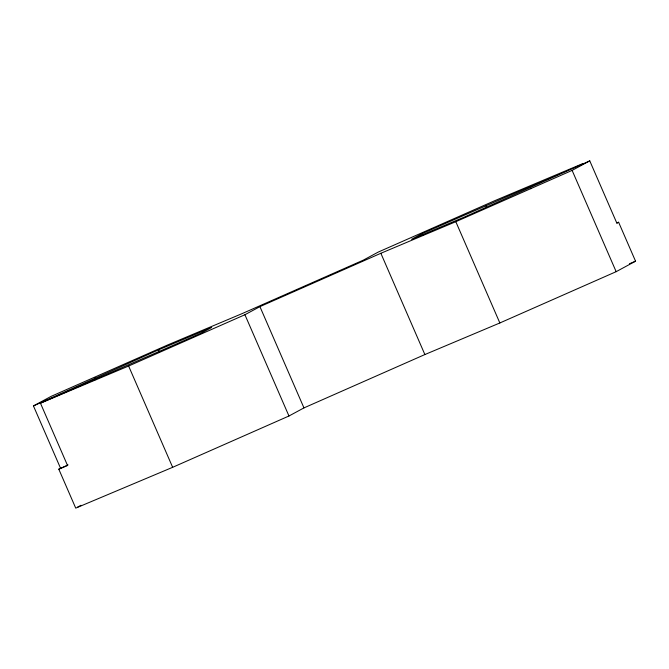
<?xml version="1.0" encoding="UTF-8"?>
<svg xmlns="http://www.w3.org/2000/svg" width="669" height="669" viewBox="0 0 669 669"><rect width="100%" height="100%" fill="white"/><g stroke="black" fill="none" stroke-linecap="round" stroke-linejoin="round"><path stroke-width="1" d="M60.545 468.233L33.45 405.916L51.095 396.383L167.401 345.079L242.362 313.502L363.292 260.157L378.294 252.054L494.6 200.75L582.774 163.612L422.198 233.565L411.586 239.293L464.604 216.957L589.765 160.869L616.868 223.187L618.616 222.242L635.55 261.194L616.157 271.673L499.852 322.968L424.882 354.553L303.96 407.898L288.958 416.001L172.652 467.305L75.731 508.131L58.797 469.178L68.071 464.913M58.797 469.178L67.544 465.499L40.449 403.173L201.018 333.221L211.63 327.492L158.612 349.828L33.45 405.916M40.449 403.173L128.615 366.027L244.921 314.731L259.923 306.628L380.853 253.283L455.815 221.698L572.12 170.394L589.765 160.869M77.487 507.186L81.016 505.279M616.868 222.978L618.616 222.242M629.429 263.778L635.55 261.194M572.12 170.394L616.157 271.673M530.082 186.852L530.91 188.733M485.819 205.5L486.639 207.39M455.815 221.698L499.852 322.968M422.198 233.565L423.017 235.455M380.853 253.283L424.882 354.553M259.923 306.628L303.96 407.898M244.921 314.731L288.958 416.001M158.612 349.828L159.439 351.718M128.615 366.027L172.652 467.305M94.99 377.893L95.818 379.783"/></g></svg>
